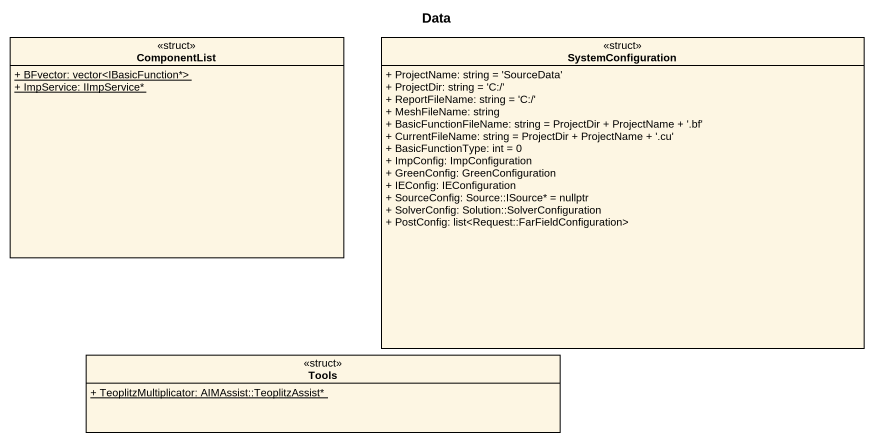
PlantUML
@startuml
title Data
hide circle
hide empty members
skinparam classAttributeIconSize 0
class ComponentList <<struct>> {
  {static} + BFvector: vector<IBasicFunction*>
  {static} + ImpService: IImpService*
}
class SystemConfiguration <<struct>> {
  + ProjectName: string = 'SourceData'
  + ProjectDir: string = 'C:/'
  + ReportFileName: string = 'C:/'
  + MeshFileName: string
  + BasicFunctionFileName: string = ProjectDir + ProjectName + '.bf'
  + CurrentFileName: string = ProjectDir + ProjectName + '.cu'
  + BasicFunctionType: int = 0
  + ImpConfig: ImpConfiguration
  + GreenConfig: GreenConfiguration
  + IEConfig: IEConfiguration
  + SourceConfig: Source::ISource* = nullptr
  + SolverConfig: Solution::SolverConfiguration
  + PostConfig: list<Request::FarFieldConfiguration>
}
class Tools <<struct>> {
  {static} + TeoplitzMultiplicator: AIMAssist::TeoplitzAssist*
}
@enduml
